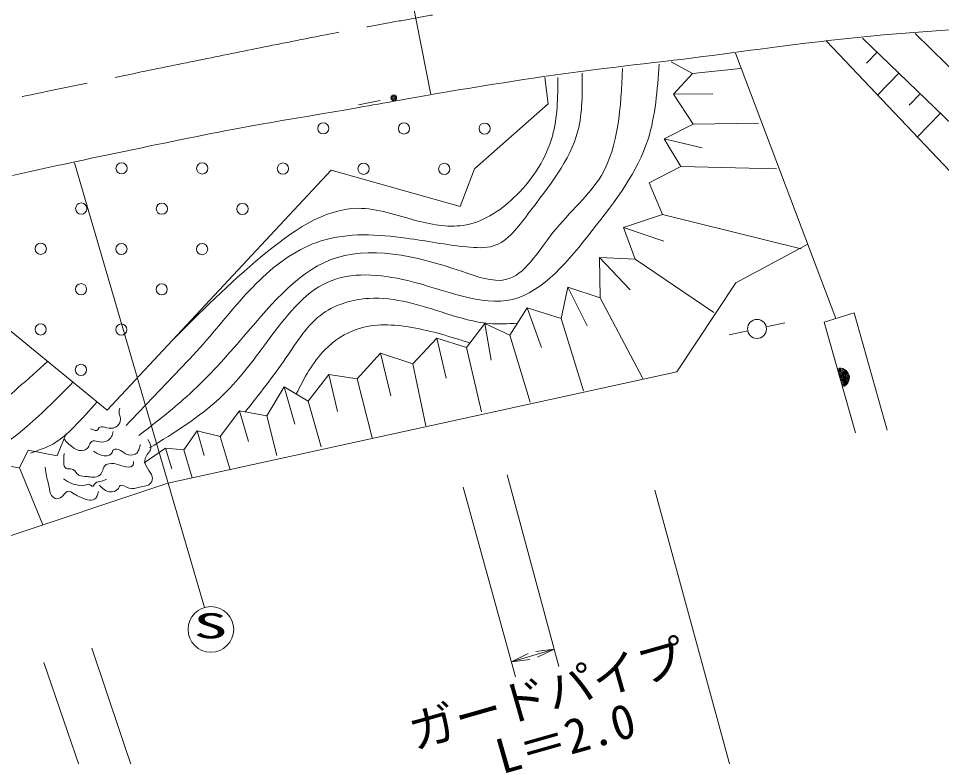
# Model space of a CAD drawing. Units: millimetres, scale not verified. Extents: x 40000 to 680000, y 20000 to 380000.
# Drawn here: x 104242 to 152796, y 252871 to 291710 of the extents above; entities that cross this region are included whole.
import ezdxf
from ezdxf.enums import TextEntityAlignment as Align

# ---------------------------------------------------------------- set-up
doc = ezdxf.new("R2010")
doc.units = ezdxf.units.MM
doc.header["$LTSCALE"] = 1000
doc.linetypes.add('CHAIN', pattern=[18.5, 12, -1.5, 3.5, -1.5])
for name, color, linetype, lineweight in [('M-BGD', 7, 'Continuous', 13), ('M-BMK', 2, 'CHAIN', 13), ('M-STR-STR1', 1, 'Continuous', 13), ('M-STR-STR3', 7, 'Continuous', 13), ('M-STR-STRC', 7, 'Continuous', 13), ('M-TTL', 7, 'Continuous', 13)]:
    doc.layers.add(name, color=color, linetype=linetype, lineweight=lineweight)
doc.styles.add('ＭＳ ゴシック', font='')
doc.styles.get('ＭＳ ゴシック').set_extended_font_data('MS Gothic')

# ---------------------------------------------------------------- blocks, each defined once
blk = doc.blocks.new('open_arrow')
at = {"color": 0, "linetype": 'Continuous', "lineweight": -2}
blk.add_lwpolyline([(7.5, 1.25), (0, 0), (7.5, -1.25)], dxfattribs=at)

msp = doc.modelspace()

# ---------------------------------------------------------------- linework, layer by layer
at = {"layer": 'M-BGD'}
for p, q in [((151401, 290924), (156374, 286023)), ((146748, 290515), (154343, 282487)), ((148636, 290672), (155145, 284396)), ((141958, 289880), (147239, 275916)), ((148849, 289362), (149430, 289958)), ((139698, 288810), (138566, 289422)), ((139698, 288810), (142228, 289085)), ((132110, 287223), (131923, 288607)), ((138694, 287722), (139698, 288810)), ((149431, 287679), (150570, 288849)), ((138694, 287722), (140767, 287747)), ((139737, 286150), (138694, 287722)), ((151100, 287153), (151690, 287759)), ((128236, 283801), (132110, 287223)), ((151519, 285472), (152745, 286732)), ((138210, 285368), (139737, 286150)), ((139737, 286150), (143169, 286206)), ((139080, 283928), (138210, 285368)), ((138210, 285368), (140210, 284910)), ((108905, 271096), (120688, 283720)), ((120688, 283720), (127478, 281821)), ((127478, 281821), (128236, 283801)), ((137421, 283059), (139080, 283928)), ((139080, 283928), (144111, 283800)), ((138116, 281401), (137421, 283059)), ((136066, 280706), (138116, 281401)), ((138116, 281401), (145405, 279579)), ((136674, 279049), (136066, 280706)), ((136066, 280706), (138191, 279985)), ((97787, 280204), (108905, 271096)), ((141969, 277803), (145755, 279840)), ((134839, 277003), (134799, 279139)), ((134799, 279139), (136674, 279049)), ((134799, 279139), (136413, 277426)), ((136674, 279049), (140826, 276236)), ((138879, 273122), (141969, 277803)), ((132788, 275916), (133140, 277572)), ((133140, 277572), (134839, 277003)), ((133140, 277572), (134163, 275537)), ((134839, 277003), (137075, 272773)), ((130083, 275048), (131001, 276486)), ((131001, 276486), (132788, 275916)), ((131001, 276486), (131756, 274398)), ((132788, 275916), (133960, 272108)), ((146620, 275720), (148194, 276220)), ((148194, 276220), (149944, 270053)), ((127815, 274398), (128776, 275661)), ((128776, 275661), (130083, 275048)), ((128776, 275661), (129113, 273732)), ((143579, 275484), (144550, 275702)), ((148277, 269899), (146620, 275720)), ((124980, 273531), (126246, 274880)), ((126246, 274880), (127815, 274398)), ((126246, 274880), (126746, 272790)), ((130083, 275048), (131160, 271521)), ((142599, 275266), (141618, 275057)), ((127815, 274398), (128596, 271013)), ((122057, 272751), (123280, 274101)), ((123280, 274101), (124980, 273531)), ((123280, 274101), (123828, 271849)), ((124980, 273531), (125678, 270269)), ((112091, 267256), (138879, 273122)), ((119483, 271578), (120575, 272972)), ((120575, 272972), (122057, 272751)), ((120575, 272972), (121027, 271025)), ((122057, 272751), (122838, 269643)), ((117302, 270797), (118220, 272321)), ((118220, 272321), (119483, 271578)), ((118220, 272321), (118779, 270359)), ((119483, 271578), (120157, 269174)), ((114858, 269711), (115863, 271061)), ((115863, 271061), (117302, 270797)), ((115863, 271061), (116333, 269456)), ((117302, 270797), (117830, 268705)), ((112939, 269017), (113638, 270018)), ((113638, 270018), (114858, 269711)), ((113638, 270018), (114006, 268711)), ((106285, 268690), (106757, 269865)), ((114858, 269711), (115384, 267960)), ((110845, 268323), (111980, 269105)), ((111980, 269105), (112939, 269017)), ((111980, 269105), (112309, 268004)), ((112939, 269017), (113373, 267529)), ((104299, 268061), (104756, 268986)), ((104756, 268986), (106285, 268690)), ((103124, 268239), (104299, 268061)), ((104299, 268061), (105523, 265062)), ((94409, 261348), (112091, 267256))]:
    msp.add_line(p, q, dxfattribs=at)
msp.add_lwpolyline([(103929, 283448), (104397, 283551), (104866, 283655), (105335, 283758), (105804, 283861), (106274, 283964), (106743, 284066), (107212, 284167), (107642, 284259), (108073, 284351), (108503, 284442), (108934, 284533), (109365, 284624), (109795, 284714), (110226, 284804), (110657, 284893), (111088, 284983), (111519, 285072), (111925, 285156), (112332, 285240), (112738, 285323), (113145, 285406), (113552, 285488), (113959, 285570), (114366, 285651), (114773, 285730), (115180, 285809), (115588, 285886), (116242, 286007), (116896, 286124), (117551, 286239), (118206, 286353), (118862, 286464), (119517, 286576), (120173, 286686), (120828, 286798), (121484, 286910), (122139, 287024), (122393, 287069), (122648, 287114), (122902, 287160), (123156, 287205), (123411, 287251), (123665, 287296), (123919, 287342), (124174, 287388), (124428, 287433), (124682, 287478), (125085, 287549), (125487, 287620), (125889, 287690), (125889, 287690)], dxfattribs=at)
for centre, radius in [((120275, 285927), 295), ((124518, 285920), 295), ((128761, 285913), 295), ((109665, 283823), 295), ((113908, 283816), 295), ((118151, 283809), 295), ((122393, 283802), 295), ((126636, 283795), 295), ((107540, 281705), 295), ((111783, 281698), 295), ((116026, 281691), 295), ((105416, 279588), 295), ((109658, 279580), 295), ((113901, 279573), 295), ((107533, 277463), 295), ((111776, 277456), 295), ((143089, 275372), 500), ((105409, 275345), 295), ((109651, 275338), 295), ((107526, 273220), 295)]:
    msp.add_circle(centre, radius, dxfattribs=at)
for radius in [500, 500, 450, 400, 350, 300, 250, 200, 150, 100, 50]:
    msp.add_arc((147449, 272809), radius, 285.8909, 105.8909, dxfattribs=at)
for points, knots in [([(136018, 289070), (135919, 287031), (135820, 284993), (134902, 283452), (134270, 282392), (133249, 281568), (132358, 280440), (131564, 279436), (130873, 278191), (129868, 277966), (129189, 277814), (128366, 278127), (127538, 278409), (125119, 279233), (122650, 279795), (120639, 279006), (118799, 278284), (117342, 276431), (115919, 274777), (114997, 273704), (114088, 272715), (113078, 271807), (112286, 271094), (111431, 270431), (110576, 269768)], [0, 0, 0, 0, 1, 1, 1, 2, 2, 2, 3, 3, 3, 4, 4, 4, 5, 5, 5, 6, 6, 6, 7, 7, 7, 8, 8, 8, 8]), ([(137949, 289306), (137849, 287947), (137748, 286588), (137357, 285358), (136804, 283619), (135672, 282136), (134420, 280545), (133189, 278984), (131843, 277319), (130226, 276929), (128592, 276534), (126682, 277442), (124716, 277914), (123237, 278270), (121727, 278380), (120507, 277835), (119224, 277262), (118261, 275965), (117347, 274735), (116542, 273651), (115776, 272619), (114843, 271744), (113756, 270724), (112443, 269918), (111130, 269113)], [0, 0, 0, 0, 1, 1, 1, 2, 2, 2, 3, 3, 3, 4, 4, 4, 5, 5, 5, 6, 6, 6, 7, 7, 7, 8, 8, 8, 8]), ([(133891, 288835), (133902, 287791), (133912, 286747), (133669, 285798), (133263, 284215), (132151, 282898), (131058, 281441), (130522, 280726), (129990, 279978), (129236, 279742), (128807, 279608), (128306, 279640), (127822, 279689), (126719, 279800), (125701, 280002), (124633, 280150), (123151, 280354), (121575, 280452), (120163, 280005), (118947, 279620), (117853, 278831), (116916, 277929), (115960, 277008), (115168, 275969), (114313, 274978), (113390, 273907), (112395, 272892), (111412, 271869), (110907, 271342), (110404, 270814), (109902, 270285)], [0, 0, 0, 0, 1, 1, 1, 2, 2, 2, 3, 3, 3, 4, 4, 4, 5, 5, 5, 6, 6, 6, 7, 7, 7, 8, 8, 8, 9, 9, 9, 10, 10, 10, 10]), ([(132620, 288611), (132610, 287558), (132600, 286504), (132327, 285517), (132009, 284369), (131336, 283311), (130451, 282426), (129692, 281668), (128778, 281037), (127786, 280848), (126953, 280689), (126065, 280842), (125196, 281068), (124139, 281343), (123110, 281725), (122103, 281721), (120309, 281712), (118584, 280475), (117061, 279211), (115297, 277746), (113803, 276245), (112309, 274743)], [0, 0, 0, 0, 1, 1, 1, 2, 2, 2, 3, 3, 3, 4, 4, 4, 5, 5, 5, 6, 6, 6, 7, 7, 7, 7]), ([(116166, 271005), (116897, 271928), (117628, 272851), (118310, 273847), (118897, 274705), (119448, 275618), (120275, 276198), (120957, 276676), (121826, 276928), (122675, 276979), (124064, 277063), (125397, 276608), (126728, 276188), (127478, 275951), (128227, 275724), (128994, 275661), (129485, 275620), (129983, 275646), (130481, 275671)], [0, 0, 0, 0, 1, 1, 1, 2, 2, 2, 3, 3, 3, 4, 4, 4, 5, 5, 5, 6, 6, 6, 6]), ([(118850, 271950), (119280, 272784), (119709, 273618), (120359, 274280), (120833, 274762), (121423, 275153), (122062, 275367), (122971, 275672), (123978, 275616), (124939, 275449), (125995, 275267), (126995, 274950), (127994, 274634)], [0, 0, 0, 0, 1, 1, 1, 2, 2, 2, 3, 3, 3, 4, 4, 4, 4]), ([(78120, 261735), (79672, 262049), (81225, 262363), (82739, 262856), (84405, 263398), (86025, 264157), (87194, 265599), (87959, 266542), (88531, 267777), (89439, 268181), (90473, 268640), (91942, 268024), (93313, 267796), (94798, 267549), (96168, 267757), (97511, 268151), (98777, 268522), (100019, 269057), (101133, 269773), (102244, 270488), (103228, 271382), (104213, 272265), (104734, 272732), (105255, 273196), (105776, 273659)], [0, 0, 0, 0, 1, 1, 1, 2, 2, 2, 3, 3, 3, 4, 4, 4, 5, 5, 5, 6, 6, 6, 7, 7, 7, 8, 8, 8, 8]), ([(107109, 272567), (106322, 271769), (105535, 270971), (104680, 270238), (103484, 269212), (102154, 268314), (100731, 267675), (98693, 266760), (96462, 266378), (94107, 266419), (92681, 266444), (91209, 266624), (90036, 266106), (88859, 265587), (87982, 264365), (86937, 263428), (85710, 262326), (84250, 261617), (82736, 261083), (81835, 260765), (80915, 260509), (80020, 260183), (79619, 260036), (79222, 259875), (78825, 259714)], [0, 0, 0, 0, 1, 1, 1, 2, 2, 2, 3, 3, 3, 4, 4, 4, 5, 5, 5, 6, 6, 6, 7, 7, 7, 8, 8, 8, 8]), ([(108374, 271531), (107981, 271083), (107587, 270635), (107161, 270210), (106829, 269880), (106478, 269563), (106078, 269333), (105704, 269119), (105288, 268981), (104872, 268843)], [0, 0, 0, 0, 1, 1, 1, 2, 2, 2, 3, 3, 3, 3]), ([(108038, 270109), (108209, 270038), (108380, 269967), (108427, 270081), (108432, 270094), (108436, 270108), (108441, 270121), (108512, 270320), (108831, 270157), (109084, 270147), (109278, 270140), (109433, 270222), (109527, 270361), (109590, 270455), (109625, 270574), (109608, 270683), (109596, 270761), (109557, 270833), (109541, 270911), (109529, 270972), (109530, 271037), (109542, 271098), (109548, 271135), (109558, 271170), (109569, 271206)], [0, 0, 0, 0, 1, 1, 1, 2, 2, 2, 3, 3, 3, 4, 4, 4, 5, 5, 5, 6, 6, 6, 7, 7, 7, 8, 8, 8, 8]), ([(106638, 269568), (106979, 269217), (107320, 268866), (107699, 268993), (107775, 269018), (107853, 269064), (107902, 269128), (107960, 269204), (107976, 269307), (108037, 269385), (108072, 269428), (108120, 269464), (108171, 269478), (108277, 269508), (108390, 269447), (108506, 269424), (108656, 269394), (108809, 269427), (108936, 269504), (109018, 269554), (109090, 269623), (109137, 269705), (109184, 269786), (109208, 269879), (109231, 269973)], [0, 0, 0, 0, 1, 1, 1, 2, 2, 2, 3, 3, 3, 4, 4, 4, 5, 5, 5, 6, 6, 6, 7, 7, 7, 8, 8, 8, 8]), ([(108503, 267145), (108664, 266983), (108826, 266822), (109038, 266795), (109202, 266775), (109395, 266834), (109495, 266982), (109530, 267035), (109553, 267098), (109589, 267130), (109688, 267217), (109885, 267052), (110058, 266995), (110253, 266930), (110416, 267004), (110608, 267047), (110831, 267098), (111092, 267106), (111211, 267274), (111272, 267360), (111297, 267488), (111279, 267596), (111251, 267764), (111122, 267886), (111025, 268039), (110922, 268199), (110854, 268394), (110905, 268562), (110962, 268751), (111169, 268907), (111201, 269084), (111227, 269231), (111134, 269393), (111041, 269554)], [0, 0, 0, 0, 1, 1, 1, 2, 2, 2, 3, 3, 3, 4, 4, 4, 5, 5, 5, 6, 6, 6, 7, 7, 7, 8, 8, 8, 9, 9, 9, 10, 10, 10, 11, 11, 11, 11]), ([(108184, 268942), (108310, 268858), (108435, 268773), (108599, 268727), (108790, 268672), (109032, 268669), (109136, 268820), (109177, 268879), (109196, 268964), (109243, 269007), (109323, 269081), (109484, 269040), (109605, 268980), (109746, 268910), (109833, 268812), (109967, 268765), (110135, 268705), (110377, 268727), (110490, 268858), (110537, 268912), (110562, 268986), (110584, 269059), (110609, 269140), (110630, 269220), (110651, 269300)], [0, 0, 0, 0, 1, 1, 1, 2, 2, 2, 3, 3, 3, 4, 4, 4, 5, 5, 5, 6, 6, 6, 7, 7, 7, 8, 8, 8, 8]), ([(106642, 268810), (106611, 268408), (106579, 268006), (106828, 268006), (106881, 268006), (106946, 268024), (107002, 268019), (107175, 268004), (107268, 267779), (107417, 267683), (107543, 267602), (107708, 267614), (107860, 267602), (107960, 267594), (108054, 267575), (108155, 267574), (108283, 267574), (108422, 267603), (108517, 267681), (108595, 267746), (108644, 267845), (108678, 267949), (108702, 268021), (108719, 268095), (108759, 268150), (108858, 268288), (109096, 268309), (109282, 268283), (109450, 268260), (109575, 268198), (109751, 268148), (109931, 268098), (110163, 268059), (110247, 268174), (110285, 268225), (110293, 268307), (110301, 268389)], [0, 0, 0, 0, 1, 1, 1, 2, 2, 2, 3, 3, 3, 4, 4, 4, 5, 5, 5, 6, 6, 6, 7, 7, 7, 8, 8, 8, 9, 9, 9, 10, 10, 10, 11, 11, 11, 12, 12, 12, 12]), ([(105648, 268101), (105674, 267908), (105700, 267714), (105741, 267525), (105775, 267369), (105819, 267215), (105848, 267055), (105875, 266902), (105888, 266742), (105981, 266613), (106045, 266523), (106148, 266449), (106249, 266438), (106372, 266424), (106493, 266505), (106598, 266612), (106696, 266711), (106780, 266833), (106880, 266839), (106975, 266845), (107085, 266746), (107188, 266678), (107277, 266619), (107361, 266584), (107456, 266543), (107709, 266433), (108035, 266275), (108247, 266421), (108302, 266459), (108349, 266518), (108381, 266582), (108419, 266658), (108434, 266740), (108448, 266823)], [0, 0, 0, 0, 1, 1, 1, 2, 2, 2, 3, 3, 3, 4, 4, 4, 5, 5, 5, 6, 6, 6, 7, 7, 7, 8, 8, 8, 9, 9, 9, 10, 10, 10, 11, 11, 11, 11]), ([(106613, 267483), (106751, 267393), (106890, 267302), (107041, 267241), (107148, 267198), (107262, 267169), (107376, 267147), (107500, 267123), (107625, 267106), (107752, 267146), (107830, 267171), (107908, 267217), (107980, 267186), (108034, 267162), (108084, 267095), (108127, 267092), (108183, 267087), (108229, 267192), (108288, 267252), (108377, 267343), (108499, 267336), (108610, 267359), (108699, 267378), (108782, 267415), (108865, 267453)], [0, 0, 0, 0, 1, 1, 1, 2, 2, 2, 3, 3, 3, 4, 4, 4, 5, 5, 5, 6, 6, 6, 7, 7, 7, 8, 8, 8, 8])]:
    msp.add_open_spline(points, degree=3, knots=knots, dxfattribs=at)
at = {"layer": 'M-BMK'}
msp.add_open_spline([(73474, 279553), (77128, 280587), (80782, 281620), (84439, 282648), (88594, 283816), (92754, 284977), (96953, 285968), (100082, 286707), (103232, 287351), (106381, 288001), (110987, 288952), (115589, 289914), (120206, 290809), (124143, 291573), (128090, 292288), (132056, 292876), (135401, 293371), (138760, 293776), (142116, 294200), (146411, 294742), (150702, 295315), (155008, 295743), (158560, 296096), (162122, 296351), (165684, 296587), (166277, 296627), (166871, 296666), (167465, 296700), (167861, 296723), (168257, 296744), (168653, 296765), (168720, 296768), (168786, 296772), (168852, 296775), (168918, 296779), (168984, 296782), (169050, 296786), (169116, 296789), (169182, 296793), (169248, 296796), (169369, 296803), (169490, 296809), (169612, 296816), (169632, 296817), (169652, 296818), (169672, 296820), (169692, 296821), (169713, 296822), (169733, 296823), (169735, 296823), (169737, 296823), (169740, 296823), (169768, 296825), (169796, 296822), (169824, 296820)], degree=3, knots=[0, 0, 0, 0, 1, 1, 1, 2, 2, 2, 3, 3, 3, 4, 4, 4, 5, 5, 5, 6, 6, 6, 7, 7, 7, 8, 8, 8, 9, 9, 9, 10, 10, 10, 11, 11, 11, 12, 12, 12, 13, 13, 13, 14, 14, 14, 15, 15, 15, 16, 16, 16, 17, 17, 17, 18, 18, 18, 18], dxfattribs=at)
at = {"layer": 'M-STR-STR1'}
msp.add_line((125933, 287716), (124260, 296232), dxfattribs=at)
msp.add_lwpolyline([(125945, 287700), (126695, 287828), (127097, 287896), (127500, 287963), (127903, 288030), (128306, 288097), (128710, 288162), (129233, 288247), (129756, 288330), (130280, 288412), (130804, 288493), (131328, 288572), (131852, 288650), (132376, 288725), (132901, 288799), (133426, 288871), (133952, 288940), (134480, 289007), (135009, 289073), (135538, 289136), (136067, 289199), (136596, 289261), (137125, 289322), (137655, 289384), (138184, 289446), (138713, 289510), (139241, 289574), (139745, 289637), (140247, 289702), (140750, 289768), (141253, 289834), (141756, 289901), (142258, 289968), (142761, 290035), (143263, 290102), (143766, 290168), (144269, 290233), (144951, 290319), (145634, 290403), (146317, 290485), (147000, 290563), (147684, 290638), (148368, 290710), (149052, 290778), (149737, 290843), (150422, 290904), (151107, 290960), (151807, 291013), (152507, 291062), (153207, 291108)], dxfattribs=at)
at = {"layer": 'M-STR-STR3'}
for p, q in [((129955, 267687), (132669, 257602)), ((127633, 267047), (130388, 257059)), ((137718, 266896), (142433, 249620)), ((108103, 258581), (113873, 241343)), ((130167, 257859), (132422, 258521)), ((105575, 257818), (111460, 240669))]:
    msp.add_line(p, q, dxfattribs=at)
at = {"layer": 'M-STR-STRC'}
msp.add_line((107181, 284118), (114025, 260711), dxfattribs=at)
msp.add_circle((114362, 259559), 1200, dxfattribs=at)
at = {"layer": 'M-TTL'}
msp.add_line((122124, 287163), (123269, 287392), dxfattribs=at)
for radius in [150, 100, 50]:
    msp.add_circle((123984, 287535), radius, dxfattribs=at)

# ---------------------------------------------------------------- block references
at = {"layer": 'M-STR-STR3', "xscale": 129, "yscale": 129}
for p, rotation in [((132422, 258521), 196.4), ((130167, 257859), 16.4)]:
    msp.add_blockref('open_arrow', p, dxfattribs=dict(at, rotation=rotation))

# ---------------------------------------------------------------- texts
at = {"layer": 'M-STR-STR3', "style": 'ＭＳ ゴシック'}
for s, rotation, p in [('ガードパイプ', 15.903, (124565, 255000)), ('L＝2.0', 15.85, (129166, 253700))]:
    msp.add_text(s, height=1833, rotation=rotation, dxfattribs=at).set_placement(p, align=Align.TOP_LEFT)
at = {"layer": 'M-STR-STRC', "style": 'ＭＳ ゴシック', "width": 2}
msp.add_text('S', height=1320, rotation=359.905, dxfattribs=at).set_placement((113441, 258698), align=Align.BOTTOM_LEFT)

doc.saveas('drawing.dxf')
